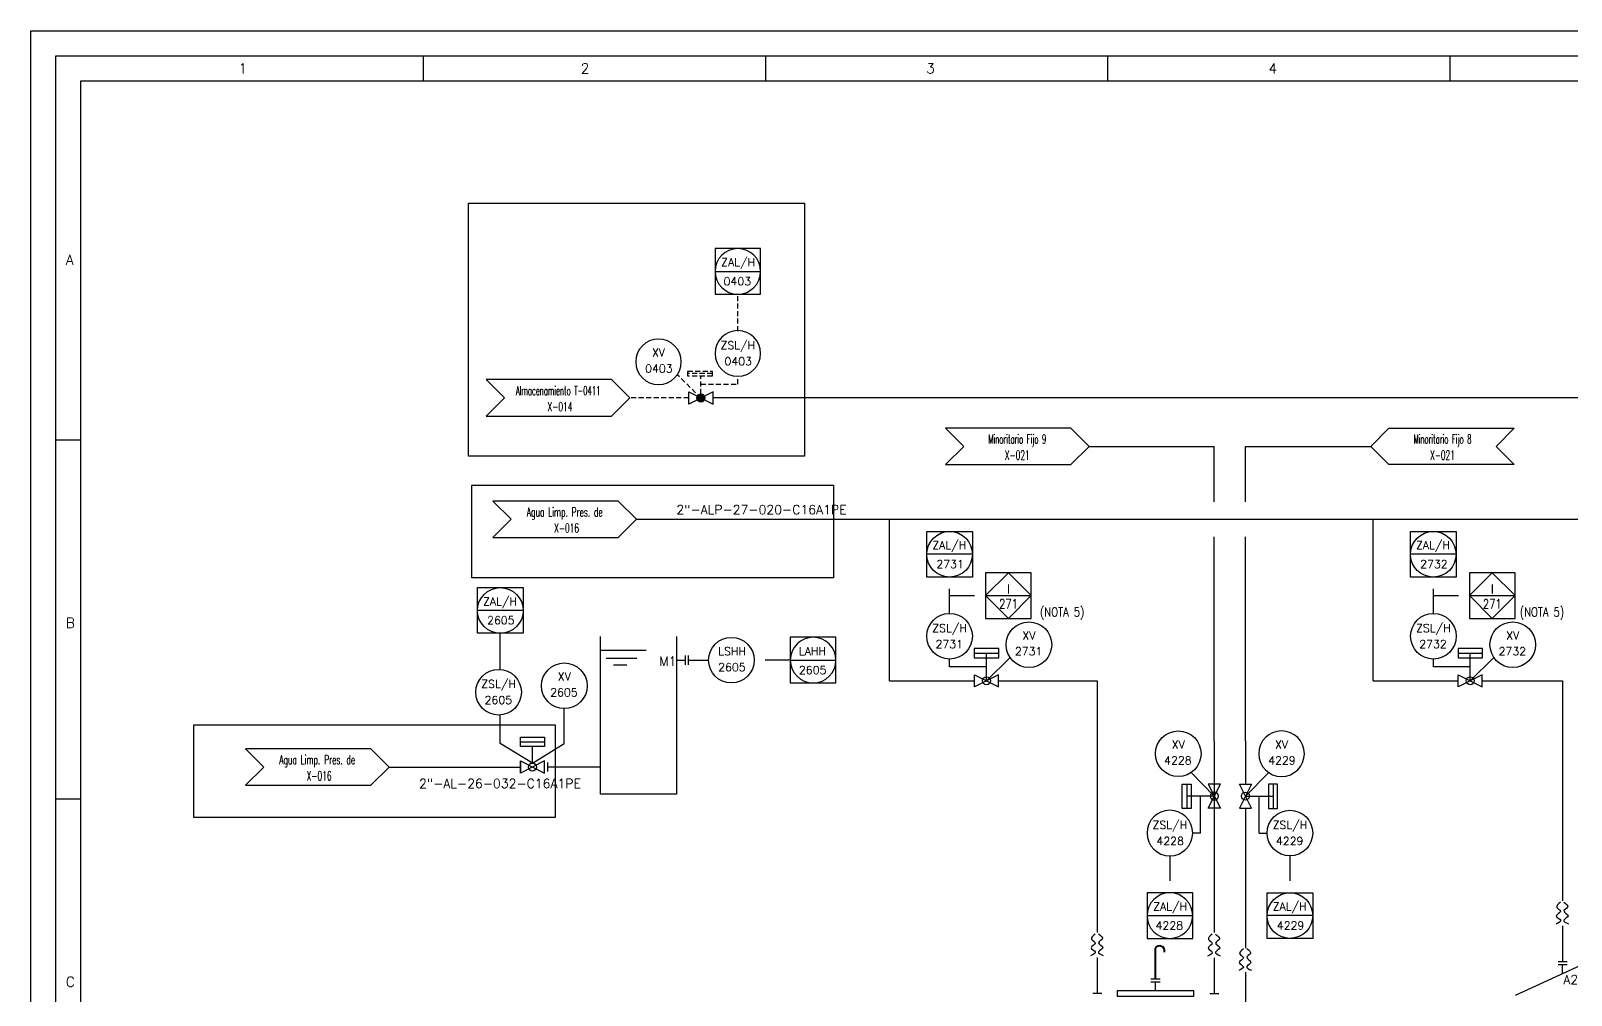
# Model space of a CAD drawing. Header units: millimetres. Extents: x 8 to 428, y 11 to 308.
# Drawn here: x 8 to 161.8, y 211.2 to 307.5 of the extents above; entities that cross this region are included whole.
import ezdxf
from ezdxf.enums import TextEntityAlignment as Align

# ---------------------------------------------------------------- set-up
doc = ezdxf.new("R2010")
doc.units = ezdxf.units.MM
doc.linetypes.add('TRAZOS', pattern=[0.75, 0.5, -0.25])
for name, color, linetype in [('CAJETIN', 1, 'Continuous'), ('CONEXION INTRUMENTOS', 1, 'Continuous'), ('EQUIPOS', 5, 'Continuous'), ('FORMATO', 7, 'Continuous'), ('INSTRUMENTOS', 1, 'Continuous'), ('TEX', 7, 'Continuous'), ('TEXTO-INSTRUMENTACION', 7, 'Continuous'), ('TEXTO-VALVULAS Y ACCESORIOS', 7, 'Continuous'), ('TUBERIA', 5, 'Continuous'), ('VALVULAS Y ACCESORIOS', 1, 'Continuous')]:
    doc.layers.add(name, color=color, linetype=linetype)
doc.styles.add('PY', font='ROMANS.shx')
doc.styles.add('PY1', font='ROMANS.shx', dxfattribs={"width": 0.8})
doc.styles.add('TXT', font='txt')
doc.linetypes.add('SEÑAL_MECANICA2', pattern='A,4.411183,["o",PY,S=4.130212,R=360,X=0,Y=-1.374288],0.588817,-0.374158,["o",PY,S=2,R=360,X=0,Y=-0.688262],-2.183682', length=7.55784)

# ---------------------------------------------------------------- blocks, each defined once
blk = doc.blocks.new('MARCO-A1')
at = {"layer": 'FORMATO', "color": 5}
for p, q in [((78.42, 589), (78.42, 584)), ((146.83, 589), (146.83, 584)), ((215.25, 589), (215.25, 584)), ((283.67, 589), (283.67, 584)), ((5, 512.25), (10, 512.25)), ((5, 440.5), (10, 440.5))]:
    blk.add_line(p, q, dxfattribs=at)
at = {"layer": 'FORMATO', "color": 1}
blk.add_lwpolyline([(0, 594), (841, 594), (841, 0), (0, 0)], close=True, dxfattribs=at)
at = {"layer": 'FORMATO', "color": 5}
blk.add_lwpolyline([(5, 589), (836, 589), (836, 5), (5, 5)], close=True, dxfattribs=at)
at = {"layer": 'FORMATO', "color": 8, "linetype": 'Continuous'}
blk.add_lwpolyline([(10, 584), (831, 584), (831, 10), (10, 10)], close=True, dxfattribs=at)
at = {"layer": 'FORMATO', "color": 1, "style": 'PY'}
for s, p in [('1', (41.52, 585.5)), ('2', (109.93, 585.5)), ('3', (178.99, 585.5)), ('4', (247.4, 585.5)), ('A', (7, 547.25)), ('B', (7, 474.67)), ('C', (7, 402.92))]:
    blk.add_text(s, height=2, dxfattribs=at).set_placement(p)
blk = doc.blocks.new('BANDERA DE FLUJO')
at = {"layer": 'TEX', "color": 1, "ltscale": 0.1, "flags": 128}
blk.add_lwpolyline([(-4, 4), (-31.46, 4), (-27.46, 0), (-31.46, -4), (-4, -4), (0, 0)], close=True, dxfattribs=at)
at = {"layer": 'TEX', "style": 'PY1', "width": 0.8}
for tag, p in [('ETIQUETA-LINEA-1', (-15.73, 0.61)), ('ETIQUETA-LINEA-2', (-15.73, -2.91))]:
    blk.add_attdef(tag, text='', height=2, dxfattribs=at).set_placement(p, align=Align.CENTER)
blk = doc.blocks.new('VALV GLOB-V')
at = {"layer": 'INSTRUMENTOS', "color": 1, "flags": 128}
blk.add_lwpolyline([(5.7, -1.43), (5.7, 1.43), (0, -1.43), (0, 1.43)], close=True, dxfattribs=at)
at = {"layer": 'INSTRUMENTOS', "color": 1}
blk.add_circle((2.85, 0), 0.95, dxfattribs=at)
at = {"layer": 'INSTRUMENTOS', "color": 7, "linetype": 'SEÑAL_MECANICA2', "style": 'PY'}
blk.add_attdef('REF.', text='', height=2, dxfattribs=at).set_placement((3, -3.37), align=Align.MIDDLE)
blk = doc.blocks.new('SEÑAL CIR')
at = {"color": 1}
blk.add_circle((0, 5.7), 5.7, dxfattribs=at)
at = {"layer": 'INSTRUMENTOS', "linetype": 'Continuous', "style": 'PY', "flags": 4}
for p in [(0.18, 6.94), (0.13, 2.95)]:
    blk.add_attdef('---', text='', height=2, dxfattribs=at).set_placement(p, align=Align.CENTER)
blk = doc.blocks.new('SEÑAL CIRCU MARCO')
at = {"color": 1, "linetype": 'Continuous', "ltscale": 0.5}
blk.add_line((5.7, 5.7), (-5.7, 5.7), dxfattribs=at)
at = {"color": 1, "flags": 128}
blk.add_lwpolyline([(5.7, 0), (-5.7, 0), (-5.7, 11.4), (5.7, 11.4)], close=True, dxfattribs=at)
at = {"color": 1}
blk.add_circle((0, 5.7), 5.7, dxfattribs=at)
at = {"style": 'PY'}
for tag, p in [('XXX', (0.18, 7.98)), ('YYY', (0.13, 3.24))]:
    blk.add_attdef(tag, text='', height=2, dxfattribs=at).set_placement(p, align=Align.MIDDLE)
blk = doc.blocks.new('SECUENCIA PROGRAMADA EN SISTEMA DE CONTROL PLC')
at = {"layer": 'INSTRUMENTOS'}
blk.add_line((-5, 5), (5, 5), dxfattribs=at)
at = {"layer": 'INSTRUMENTOS', "flags": 128}
for points in [[(0, 0), (-5, 5), (0, 10), (5, 5)], [(-5, 0), (5, 0), (5, 10), (-5, 10)]]:
    blk.add_lwpolyline(points, close=True, dxfattribs=at)
at = {"layer": 'TEXTO-INSTRUMENTACION', "linetype": 'Continuous', "style": 'PY1', "width": 0.8}
for tag, p in [('XXX', (0.01, 6.43)), ('YYY', (0.01, 3.17))]:
    blk.add_attdef(tag, text='', height=2, dxfattribs=at).set_placement(p, align=Align.MIDDLE_CENTER)
blk = doc.blocks.new('VALV TIPO GLOBO')
at = {"layer": 'VALVULAS Y ACCESORIOS'}
h = blk.add_hatch(color=256, dxfattribs=at)
edge = h.paths.add_edge_path()
edge.add_arc((2.67, 0), 0.889, 0, 360)
at = {"layer": 'VALVULAS Y ACCESORIOS', "flags": 128}
blk.add_lwpolyline([(0, -1.33), (0, 1.33), (5.33, -1.33), (5.33, 1.33)], close=True, dxfattribs=at)
at = {"layer": 'VALVULAS Y ACCESORIOS'}
blk.add_circle((2.67, 0), 0.889, dxfattribs=at)
at = {"layer": 'TEXTO-VALVULAS Y ACCESORIOS', "linetype": 'SEÑAL_MECANICA2', "style": 'PY1', "width": 0.8}
blk.add_attdef('REF.', text='', height=2, dxfattribs=at).set_placement((2.94, -3.07), align=Align.MIDDLE)

msp = doc.modelspace()

# ---------------------------------------------------------------- linework, layer by layer
at = {"color": 1, "linetype": 'TRAZOS'}
for p, q in [((78.61, 277.52), (78.61, 281.21)), ((74.93, 270.85), (72.57, 273.17)), ((76.05, 273.28), (73.61, 273.28)), ((74.93, 271.26), (74.93, 273.03)), ((74.93, 272.23), (78.61, 272.23)), ((78.61, 272.23), (78.61, 273.02)), ((73.71, 270.85), (67.86, 270.85))]:
    msp.add_line(p, q, dxfattribs=at)
at = {"color": 1}
for p, q in [((113.68, 266.02), (126.18, 266.02)), ((129.29, 266.02), (141.79, 266.02)), ((73.69, 244.68), (75.69, 244.68)), ((103.43, 242.62), (105.79, 244.94)), ((151.73, 242.62), (154.09, 244.94)), ((114.49, 242.62), (114.49, 217.5)), ((160.95, 242.62), (160.95, 220.66)), ((126.18, 236.63), (126.18, 217.5)), ((129.29, 236.63), (129.29, 232.3)), ((126.18, 231.1), (123.86, 233.45)), ((129.29, 231.1), (131.61, 233.45)), ((129.29, 229.9), (129.29, 215.93)), ((160.95, 218.17), (160.95, 214.61)), ((120.3, 212.87), (120.3, 215.43)), ((114.49, 215.01), (114.49, 211.44)), ((126.18, 214.97), (126.18, 211.41)), ((129.29, 213.54), (129.29, 209.97))]:
    msp.add_line(p, q, dxfattribs=at)
for p, q in [((64.87, 245.67), (69.46, 245.67)), ((65.45, 244.89), (68.52, 244.89)), ((66.21, 244.2), (67.54, 244.2))]:
    msp.add_line(p, q)
at = {"color": 2, "lineweight": 40}
msp.add_line((120.3, 212.87), (120.3, 215.94), dxfattribs=at)
at = {"color": 2}
for points in [[(51.72, 290.31), (85.28, 290.31), (85.28, 265.04), (51.72, 265.04)], [(52.07, 262.14), (88.16, 262.14), (88.16, 252.88), (52.07, 252.88)], [(24.3, 238.23), (60.39, 238.23), (60.39, 228.97), (24.3, 228.97)]]:
    msp.add_lwpolyline(points, close=True, dxfattribs=at)
at = {"color": 1, "linetype": 'TRAZOS'}
msp.add_lwpolyline([(76.05, 273.03), (73.61, 273.03), (73.61, 273.52), (76.05, 273.52)], close=True, dxfattribs=at)
at = {"color": 2, "lineweight": 40}
msp.add_arc((120.71, 215.64), 0.51, 348.2835, 145.26, dxfattribs=at)
at = {"color": 2}
for points in [[(160.75, 220.51), (160.37, 219.99), (160.75, 219.61), (160.32, 219.14), (160.75, 218.71), (160.28, 218.33)], [(161.07, 220.53), (161.45, 220.01), (161.07, 219.63), (161.49, 219.16), (161.07, 218.73), (161.54, 218.35)], [(114.3, 217.34), (113.92, 216.82), (114.3, 216.44), (113.87, 215.97), (114.3, 215.55), (113.83, 215.17)], [(114.62, 217.36), (114.99, 216.84), (114.62, 216.47), (115.04, 215.99), (114.62, 215.57), (115.09, 215.19)], [(125.98, 217.31), (125.61, 216.79), (125.98, 216.41), (125.56, 215.94), (125.98, 215.51), (125.51, 215.14)], [(126.3, 217.33), (126.68, 216.81), (126.3, 216.43), (126.73, 215.96), (126.3, 215.54), (126.77, 215.16)], [(129.09, 215.87), (128.72, 215.35), (129.09, 214.98), (128.67, 214.5), (129.09, 214.08), (128.62, 213.7)], [(129.41, 215.9), (129.79, 215.38), (129.41, 215), (129.84, 214.53), (129.41, 214.1), (129.89, 213.72)]]:
    msp.add_spline(points, degree=3, dxfattribs=at)
at = {"layer": 'CAJETIN', "color": 1, "linetype": 'TRAZOS', "ltscale": 5}
for p, q in [((99.75, 249.29), (99.75, 252.97)), ((148.05, 249.29), (148.05, 252.97)), ((99.75, 251.13), (103.35, 251.13)), ((148.05, 251.13), (151.64, 251.13)), ((83.85, 244.68), (80.24, 244.68)), ((121.74, 225.14), (121.74, 221.45)), ((133.73, 225.14), (133.73, 221.45))]:
    msp.add_line(p, q, dxfattribs=at)
at = {"layer": 'CONEXION INTRUMENTOS', "linetype": 'Continuous'}
for p, q in [((177.68, 270.85), (76.14, 270.85)), ((126.18, 264.75), (126.18, 266.02)), ((126.18, 260.49), (126.18, 264.75)), ((129.29, 264.75), (129.29, 266.02)), ((129.29, 260.49), (129.29, 264.75)), ((68.49, 258.74), (168.86, 258.74)), ((93.74, 242.62), (93.74, 258.74)), ((116.84, 258.74), (142.03, 258.74)), ((126.18, 236.63), (126.18, 257)), ((129.29, 236.63), (129.29, 257)), ((99.75, 244), (99.75, 244.79)), ((148.05, 244), (148.05, 244.79)), ((103.43, 244), (99.75, 244)), ((151.73, 244), (148.05, 244)), ((93.74, 242.62), (102.24, 242.62)), ((104.63, 242.62), (114.49, 242.62)), ((142.03, 242.62), (150.53, 242.62)), ((152.93, 242.62), (160.95, 242.62)), ((124.8, 227.41), (124.8, 231.1)), ((130.67, 227.41), (130.67, 231.1)), ((124.8, 227.41), (124.01, 227.41)), ((130.67, 227.41), (131.46, 227.41))]:
    msp.add_line(p, q, dxfattribs=at)
at = {"layer": 'EQUIPOS'}
for p, q in [((64.87, 247.05), (64.87, 231.31)), ((72.49, 247.05), (72.49, 231.31)), ((72.49, 231.31), (64.87, 231.31)), ((156.25, 211.23), (165.43, 215.47))]:
    msp.add_line(p, q, dxfattribs=at)
msp.add_lwpolyline([(124.13, 211.66), (116.48, 211.66), (116.48, 211.15), (124.13, 211.15)], close=True, dxfattribs=at)
at = {"layer": 'TUBERIA', "color": 1, "linetype": 'Continuous'}
for p, q in [((142.03, 242.62), (142.03, 258.74)), ((54.9, 243.77), (54.9, 247.36)), ((54.9, 236.35), (54.9, 239.21)), ((61.29, 236.35), (61.29, 239.84)), ((58.1, 234.41), (54.9, 236.35)), ((56.9, 236.53), (59.3, 236.53)), ((58.1, 234.41), (61.29, 236.35)), ((58.1, 234.41), (58.1, 236.05)), ((43.79, 234.01), (56.9, 234.01)), ((56.9, 234.47), (56.9, 233.56)), ((59.6, 234.47), (59.6, 233.56)), ((64.87, 234.01), (59.6, 234.01))]:
    msp.add_line(p, q, dxfattribs=at)
at = {"layer": 'TUBERIA', "linetype": 'Continuous'}
for p, q in [((72.49, 244.68), (73.39, 244.68)), ((160.95, 213.4), (160.95, 214.3)), ((120.3, 211.66), (120.3, 212.56))]:
    msp.add_line(p, q, dxfattribs=at)
at = {"layer": 'TUBERIA', "color": 1, "linetype": 'Continuous'}
msp.add_lwpolyline([(56.9, 236.05), (56.9, 237), (59.3, 237), (59.3, 236.05)], close=True, dxfattribs=at)
at = {"layer": 'VALVULAS Y ACCESORIOS', "ltscale": 0.1}
for p, q in [((73.39, 244.22), (73.39, 245.13)), ((73.69, 244.22), (73.69, 245.13)), ((160.49, 214.61), (161.4, 214.61)), ((160.49, 214.3), (161.4, 214.3)), ((119.85, 212.87), (120.76, 212.87)), ((119.85, 212.56), (120.76, 212.56)), ((114.04, 211.44), (114.95, 211.44)), ((114.04, 211.44), (114.95, 211.44)), ((125.72, 211.41), (126.64, 211.41))]:
    msp.add_line(p, q, dxfattribs=at)
at = {"layer": 'VALVULAS Y ACCESORIOS'}
for p, q in [((102.22, 245.37), (104.65, 245.37)), ((103.43, 242.62), (103.43, 245.37)), ((150.52, 245.37), (152.95, 245.37)), ((151.73, 242.62), (151.73, 245.37)), ((123.43, 232.31), (123.43, 229.88)), ((132.04, 232.31), (132.04, 229.88)), ((126.18, 231.1), (123.43, 231.1)), ((129.29, 231.1), (132.04, 231.1))]:
    msp.add_line(p, q, dxfattribs=at)
at = {"layer": 'VALVULAS Y ACCESORIOS', "flags": 128}
for points in [[(102.22, 245.83), (102.22, 244.92), (104.65, 244.92), (104.65, 245.83)], [(150.52, 245.83), (150.52, 244.92), (152.95, 244.92), (152.95, 245.83)], [(122.97, 232.31), (123.88, 232.31), (123.88, 229.88), (122.97, 229.88)], [(132.5, 232.31), (131.59, 232.31), (131.59, 229.88), (132.5, 229.88)]]:
    msp.add_lwpolyline(points, close=True, dxfattribs=at)

# ---------------------------------------------------------------- block references
at = {"xscale": 0.499409123998651, "yscale": 0.499409123998651, "zscale": 0.499409123998651}
msp.add_blockref('MARCO-A1', (8.03, 10.85), dxfattribs=at)
at = {"color": 1, "linetype": 'TRAZOS'}
ref = msp.add_blockref('SEÑAL CIRCU MARCO', (78.61, 281.21), dxfattribs=dict(at, xscale=-0.3995624143588938, yscale=0.3995624143587903, zscale=0.3995624143588233))
ref.add_attrib('XXX', 'ZAL/H', dxfattribs={"color": 2, "height": 0.799, "style": 'PY'}).set_placement((78.64, 284.34), align=Align.MIDDLE)
ref.add_attrib('YYY', '0403', dxfattribs={"color": 2, "height": 0.799, "style": 'PY'}).set_placement((78.56, 282.5), align=Align.MIDDLE)
ref = msp.add_blockref('SEÑAL CIR', (78.61, 273.02), dxfattribs=dict(at, xscale=-0.3995624143588938, yscale=0.3995624143587903, zscale=0.3995624143588233))
ref.add_attrib('---', 'ZSL/H', dxfattribs={"layer": 'INSTRUMENTOS', "color": 2, "linetype": 'Continuous', "height": 0.799, "style": 'PY'}).set_placement((78.61, 275.71), align=Align.CENTER)
ref.add_attrib('---', '0403', dxfattribs={"layer": 'INSTRUMENTOS', "color": 2, "linetype": 'Continuous', "height": 0.799, "style": 'PY'}).set_placement((78.65, 274.11), align=Align.CENTER)
ref = msp.add_blockref('SEÑAL CIR', (70.69, 272.18), dxfattribs=dict(at, xscale=-0.3995624143588938, yscale=0.3995624143587903, zscale=0.3995624143588233))
ref.add_attrib('---', 'XV', dxfattribs={"layer": 'INSTRUMENTOS', "color": 2, "linetype": 'Continuous', "height": 0.799, "style": 'PY'}).set_placement((70.69, 274.98), align=Align.CENTER)
ref.add_attrib('---', '0403', dxfattribs={"layer": 'INSTRUMENTOS', "color": 2, "linetype": 'Continuous', "height": 0.799, "style": 'PY'}).set_placement((70.73, 273.39), align=Align.CENTER)
ref = msp.add_blockref('BANDERA DE FLUJO', (67.83, 270.86), dxfattribs=dict(xscale=0.4555494406097632, yscale=0.4555494406097632, zscale=0.4555494406097632))
ref.add_attrib('ETIQUETA-LINEA-1', 'Almacenamiento T-0411', dxfattribs={"layer": 'TEX', "height": 0.9111, "style": 'PY1', "width": 0.55}).set_placement((60.67, 271.13), align=Align.CENTER)
ref.add_attrib('ETIQUETA-LINEA-2', ' X-014', dxfattribs={"layer": 'TEX', "height": 0.911, "style": 'PY1', "width": 0.6}).set_placement((60.67, 269.53), align=Align.CENTER)
at = {"color": 1, "linetype": 'TRAZOS', "xscale": 0.4555494406097632, "yscale": 0.4555494406097632, "zscale": 0.4555494406097632}
msp.add_blockref('VALV TIPO GLOBO', (73.71, 270.85), dxfattribs=at)
ref = msp.add_blockref('BANDERA DE FLUJO', (113.68, 266.02), dxfattribs=dict(xscale=0.4555494406097632, yscale=0.4555494406097632, zscale=0.4555494406097632))
ref.add_attrib('ETIQUETA-LINEA-1', 'Minoritario Fijo 9', dxfattribs={"layer": 'TEX', "height": 0.9111, "style": 'PY1', "width": 0.55}).set_placement((106.51, 266.29), align=Align.CENTER)
ref.add_attrib('ETIQUETA-LINEA-2', 'X-021', dxfattribs={"layer": 'TEX', "height": 0.911, "style": 'PY1', "width": 0.6}).set_placement((106.51, 264.69), align=Align.CENTER)
ref = msp.add_blockref('BANDERA DE FLUJO', (141.79, 266.02), dxfattribs=dict(xscale=-0.4555494406097632, yscale=0.4555494406097632, zscale=0.4555494406097632))
ref.add_attrib('ETIQUETA-LINEA-1', 'Minoritario Fijo 8', dxfattribs={"layer": 'TEX', "height": 0.9111, "style": 'PY1', "width": 0.55}).set_placement((148.96, 266.29), align=Align.CENTER)
ref.add_attrib('ETIQUETA-LINEA-2', 'X-021', dxfattribs={"layer": 'TEX', "height": 0.911, "style": 'PY1', "width": 0.6}).set_placement((148.96, 264.69), align=Align.CENTER)
ref = msp.add_blockref('BANDERA DE FLUJO', (68.49, 258.74), dxfattribs=dict(xscale=0.4555494406097632, yscale=0.4555494406097632, zscale=0.4555494406097632))
ref.add_attrib('ETIQUETA-LINEA-1', 'Agua Limp. Pres. de', dxfattribs={"layer": 'TEX', "height": 0.9111, "style": 'PY1', "width": 0.6}).set_placement((61.33, 259.02), align=Align.CENTER)
ref.add_attrib('ETIQUETA-LINEA-2', ' X-016', dxfattribs={"layer": 'TEX', "height": 0.911, "style": 'PY1', "width": 0.6}).set_placement((61.33, 257.41), align=Align.CENTER)
ref = msp.add_blockref('SEÑAL CIRCU MARCO', (99.75, 252.97), dxfattribs=dict(xscale=0.3995624143588938, yscale=0.3995624143588938, zscale=0.3995624143588938))
ref.add_attrib('XXX', 'ZAL/H', dxfattribs={"height": 0.799, "style": 'PY'}).set_placement((99.72, 256.11), align=Align.MIDDLE)
ref.add_attrib('YYY', '2731', dxfattribs={"height": 0.799, "style": 'PY'}).set_placement((99.8, 254.27), align=Align.MIDDLE)
ref = msp.add_blockref('SEÑAL CIRCU MARCO', (148.04, 252.97), dxfattribs=dict(xscale=0.3995624143588938, yscale=0.3995624143588938, zscale=0.3995624143588938))
ref.add_attrib('XXX', 'ZAL/H', dxfattribs={"height": 0.799, "style": 'PY'}).set_placement((148.01, 256.11), align=Align.MIDDLE)
ref.add_attrib('YYY', '2732', dxfattribs={"height": 0.799, "style": 'PY'}).set_placement((148.1, 254.27), align=Align.MIDDLE)
ref = msp.add_blockref('SECUENCIA PROGRAMADA EN SISTEMA DE CONTROL PLC', (105.63, 248.85), dxfattribs=dict(xscale=0.4560458058851333, yscale=0.4560458058851333, zscale=0.4560458058851333))
ref.add_attrib('XXX', 'I', dxfattribs={"layer": 'TEXTO-INSTRUMENTACION', "linetype": 'Continuous', "height": 0.912, "style": 'TXT'}).set_placement((105.63, 251.78), align=Align.MIDDLE_CENTER)
ref.add_attrib('YYY', '271', dxfattribs={"layer": 'TEXTO-INSTRUMENTACION', "linetype": 'Continuous', "height": 0.912, "style": 'PY1', "width": 0.8}).set_placement((105.63, 250.3), align=Align.MIDDLE_CENTER)
ref = msp.add_blockref('SECUENCIA PROGRAMADA EN SISTEMA DE CONTROL PLC', (153.92, 248.85), dxfattribs=dict(xscale=0.4560458058851333, yscale=0.4560458058851333, zscale=0.4560458058851333))
ref.add_attrib('XXX', 'I', dxfattribs={"layer": 'TEXTO-INSTRUMENTACION', "linetype": 'Continuous', "height": 0.912, "style": 'TXT'}).set_placement((153.93, 251.78), align=Align.MIDDLE_CENTER)
ref.add_attrib('YYY', '271', dxfattribs={"layer": 'TEXTO-INSTRUMENTACION', "linetype": 'Continuous', "height": 0.912, "style": 'PY1', "width": 0.8}).set_placement((153.93, 250.3), align=Align.MIDDLE_CENTER)
at = {"linetype": 'Continuous'}
ref = msp.add_blockref('SEÑAL CIR', (99.75, 244.79), dxfattribs=dict(at, xscale=0.3995624143588938, yscale=0.3995624143588938, zscale=0.3995624143588938))
ref.add_attrib('---', 'ZSL/H', dxfattribs={"layer": 'INSTRUMENTOS', "color": 7, "linetype": 'Continuous', "height": 0.799, "style": 'PY'}).set_placement((99.75, 247.48), align=Align.CENTER)
ref.add_attrib('---', '2731', dxfattribs={"layer": 'INSTRUMENTOS', "color": 7, "linetype": 'Continuous', "height": 0.799, "style": 'PY'}).set_placement((99.72, 245.88), align=Align.CENTER)
ref = msp.add_blockref('SEÑAL CIR', (148.05, 244.79), dxfattribs=dict(at, xscale=0.3995624143588938, yscale=0.3995624143588938, zscale=0.3995624143588938))
ref.add_attrib('---', 'ZSL/H', dxfattribs={"layer": 'INSTRUMENTOS', "color": 7, "linetype": 'Continuous', "height": 0.799, "style": 'PY'}).set_placement((148.05, 247.48), align=Align.CENTER)
ref.add_attrib('---', '2732', dxfattribs={"layer": 'INSTRUMENTOS', "color": 7, "linetype": 'Continuous', "height": 0.799, "style": 'PY'}).set_placement((148.01, 245.88), align=Align.CENTER)
ref = msp.add_blockref('SEÑAL CIR', (107.67, 243.94), dxfattribs=dict(at, xscale=0.3995624143588938, yscale=0.3995624143588938, zscale=0.3995624143588938))
ref.add_attrib('---', 'XV', dxfattribs={"layer": 'INSTRUMENTOS', "color": 7, "linetype": 'Continuous', "height": 0.799, "style": 'PY'}).set_placement((107.67, 246.75), align=Align.CENTER)
ref.add_attrib('---', '2731', dxfattribs={"layer": 'INSTRUMENTOS', "color": 7, "linetype": 'Continuous', "height": 0.799, "style": 'PY'}).set_placement((107.64, 245.16), align=Align.CENTER)
ref = msp.add_blockref('SEÑAL CIR', (155.97, 243.94), dxfattribs=dict(at, xscale=0.3995624143588938, yscale=0.3995624143588938, zscale=0.3995624143588938))
ref.add_attrib('---', 'XV', dxfattribs={"layer": 'INSTRUMENTOS', "color": 7, "linetype": 'Continuous', "height": 0.799, "style": 'PY'}).set_placement((155.97, 246.75), align=Align.CENTER)
ref.add_attrib('---', '2732', dxfattribs={"layer": 'INSTRUMENTOS', "color": 7, "linetype": 'Continuous', "height": 0.799, "style": 'PY'}).set_placement((155.93, 245.16), align=Align.CENTER)
ref = msp.add_blockref('SEÑAL CIR', (77.97, 242.4), dxfattribs=dict(at, xscale=0.3995624143587903, yscale=0.3995624143587903, zscale=0.3995624143587903))
ref.add_attrib('---', 'LSHH', dxfattribs={"layer": 'INSTRUMENTOS', "color": 7, "linetype": 'Continuous', "height": 0.799, "style": 'PY'}).set_placement((78.04, 245.17), align=Align.CENTER)
ref.add_attrib('---', '2605', dxfattribs={"layer": 'INSTRUMENTOS', "color": 7, "linetype": 'Continuous', "height": 0.799, "style": 'PY'}).set_placement((78.02, 243.58), align=Align.CENTER)
ref = msp.add_blockref('SEÑAL CIRCU MARCO', (86.13, 242.4), dxfattribs=dict(xscale=-0.3998760207850688, yscale=0.3998760207849651, zscale=0.3998760207850284))
ref.add_attrib('XXX', 'LAHH', dxfattribs={"height": 0.8, "style": 'PY'}).set_placement((86.06, 245.59), align=Align.MIDDLE)
ref.add_attrib('YYY', '2605', dxfattribs={"height": 0.8, "style": 'PY'}).set_placement((86.08, 243.69), align=Align.MIDDLE)
at = {"linetype": 'Continuous', "xscale": 0.4205920151145706, "yscale": 0.4205920151145706, "zscale": 0.4205920151145706}
for p in [(102.24, 242.62), (150.53, 242.62)]:
    msp.add_blockref('VALV GLOB-V', p, dxfattribs=at)
at = {"linetype": 'Continuous'}
ref = msp.add_blockref('SEÑAL CIR', (122.58, 233.06), dxfattribs=dict(at, xscale=0.3995624143588938, yscale=0.3995624143588938, zscale=0.3995624143588938))
ref.add_attrib('---', 'XV', dxfattribs={"layer": 'INSTRUMENTOS', "color": 7, "linetype": 'Continuous', "height": 0.799, "style": 'PY'}).set_placement((122.58, 235.86), align=Align.CENTER)
ref.add_attrib('---', '4228', dxfattribs={"layer": 'INSTRUMENTOS', "color": 7, "linetype": 'Continuous', "height": 0.799, "style": 'PY'}).set_placement((122.54, 234.27), align=Align.CENTER)
ref = msp.add_blockref('SEÑAL CIR', (132.89, 233.06), dxfattribs=dict(at, xscale=-0.3995624143588938, yscale=0.3995624143587903, zscale=0.3995624143588233))
ref.add_attrib('---', 'XV', dxfattribs={"layer": 'INSTRUMENTOS', "color": 7, "linetype": 'Continuous', "height": 0.799, "style": 'PY'}).set_placement((132.89, 235.86), align=Align.CENTER)
ref.add_attrib('---', '4229', dxfattribs={"layer": 'INSTRUMENTOS', "color": 7, "linetype": 'Continuous', "height": 0.799, "style": 'PY'}).set_placement((132.93, 234.27), align=Align.CENTER)
ref = msp.add_blockref('BANDERA DE FLUJO', (43.79, 234.01), dxfattribs=dict(xscale=0.4555494406097632, yscale=0.4555494406097632, zscale=0.4555494406097632))
ref.add_attrib('ETIQUETA-LINEA-1', 'Agua Limp. Pres. de', dxfattribs={"layer": 'TEX', "height": 0.9111, "style": 'PY1', "width": 0.6}).set_placement((36.62, 234.29), align=Align.CENTER)
ref.add_attrib('ETIQUETA-LINEA-2', ' X-016', dxfattribs={"layer": 'TEX', "height": 0.911, "style": 'PY1', "width": 0.6}).set_placement((36.62, 232.68), align=Align.CENTER)
at = {"linetype": 'Continuous', "yscale": 0.4205920151145706}
for p, xscale, zscale, rotation in [((126.18, 232.3), -0.4205920151145706, 0.4205920151145306, 90), ((129.29, 232.3), 0.4205920151145706, 0.4205920151145706, 270)]:
    msp.add_blockref('VALV GLOB-V', p, dxfattribs=dict(at, xscale=xscale, zscale=zscale, rotation=rotation))
at = {"linetype": 'Continuous'}
ref = msp.add_blockref('SEÑAL CIR', (121.74, 225.14), dxfattribs=dict(at, xscale=-0.3995624143588938, yscale=0.3995624143587903, zscale=0.3995624143588233))
ref.add_attrib('---', 'ZSL/H', dxfattribs={"layer": 'INSTRUMENTOS', "color": 7, "linetype": 'Continuous', "height": 0.799, "style": 'PY'}).set_placement((121.74, 227.83), align=Align.CENTER)
ref.add_attrib('---', '4228', dxfattribs={"layer": 'INSTRUMENTOS', "color": 7, "linetype": 'Continuous', "height": 0.799, "style": 'PY'}).set_placement((121.77, 226.23), align=Align.CENTER)
ref = msp.add_blockref('SEÑAL CIR', (133.73, 225.14), dxfattribs=dict(at, xscale=0.3995624143588938, yscale=0.3995624143588938, zscale=0.3995624143588938))
ref.add_attrib('---', 'ZSL/H', dxfattribs={"layer": 'INSTRUMENTOS', "color": 7, "linetype": 'Continuous', "height": 0.799, "style": 'PY'}).set_placement((133.73, 227.83), align=Align.CENTER)
ref.add_attrib('---', '4229', dxfattribs={"layer": 'INSTRUMENTOS', "color": 7, "linetype": 'Continuous', "height": 0.799, "style": 'PY'}).set_placement((133.7, 226.23), align=Align.CENTER)
ref = msp.add_blockref('SEÑAL CIRCU MARCO', (121.74, 216.9), dxfattribs=dict(xscale=-0.3995624143588938, yscale=0.3995624143587903, zscale=0.3995624143588233))
ref.add_attrib('XXX', 'ZAL/H', dxfattribs={"height": 0.799, "style": 'PY'}).set_placement((121.77, 220.03), align=Align.MIDDLE)
ref.add_attrib('YYY', '4228', dxfattribs={"height": 0.799, "style": 'PY'}).set_placement((121.69, 218.19), align=Align.MIDDLE)
ref = msp.add_blockref('SEÑAL CIRCU MARCO', (133.73, 216.9), dxfattribs=dict(xscale=0.3995624143588938, yscale=0.3995624143588938, zscale=0.3995624143588938))
ref.add_attrib('XXX', 'ZAL/H', dxfattribs={"height": 0.799, "style": 'PY'}).set_placement((133.7, 220.03), align=Align.MIDDLE)
ref.add_attrib('YYY', '4229', dxfattribs={"height": 0.799, "style": 'PY'}).set_placement((133.79, 218.19), align=Align.MIDDLE)
at = {"layer": 'TUBERIA', "color": 1, "linetype": 'Continuous'}
ref = msp.add_blockref('SEÑAL CIRCU MARCO', (54.9, 247.36), dxfattribs=dict(at, xscale=0.3995624143588938, yscale=0.3995624143588938, zscale=0.3995624143588938))
ref.add_attrib('XXX', 'ZAL/H', dxfattribs={"layer": '0', "color": 2, "height": 0.799, "style": 'PY'}).set_placement((54.87, 250.49), align=Align.MIDDLE)
ref.add_attrib('YYY', '2605', dxfattribs={"layer": '0', "color": 2, "height": 0.799, "style": 'PY'}).set_placement((54.95, 248.66), align=Align.MIDDLE)
ref = msp.add_blockref('SEÑAL CIR', (54.73, 239.2), dxfattribs=dict(at, xscale=0.3995624143588938, yscale=0.3995624143588938, zscale=0.3995624143588938))
ref.add_attrib('---', 'ZSL/H', dxfattribs={"layer": 'INSTRUMENTOS', "color": 2, "linetype": 'Continuous', "height": 0.799, "style": 'PY'}).set_placement((54.73, 241.9), align=Align.CENTER)
ref.add_attrib('---', '2605', dxfattribs={"layer": 'INSTRUMENTOS', "color": 2, "linetype": 'Continuous', "height": 0.799, "style": 'PY'}).set_placement((54.7, 240.3), align=Align.CENTER)
ref = msp.add_blockref('SEÑAL CIR', (61.29, 239.84), dxfattribs=dict(at, xscale=0.3995624143588938, yscale=0.3995624143588938, zscale=0.3995624143588938))
ref.add_attrib('---', 'XV', dxfattribs={"layer": 'INSTRUMENTOS', "color": 2, "linetype": 'Continuous', "height": 0.799, "style": 'PY'}).set_placement((61.29, 242.65), align=Align.CENTER)
ref.add_attrib('---', '2605', dxfattribs={"layer": 'INSTRUMENTOS', "color": 2, "linetype": 'Continuous', "height": 0.799, "style": 'PY'}).set_placement((61.25, 241.06), align=Align.CENTER)
at = {"layer": 'TUBERIA', "color": 1, "linetype": 'Continuous', "xscale": 0.4205920151145188, "yscale": 0.4205920151145188, "zscale": 0.4205920151145188}
msp.add_blockref('VALV GLOB-V', (56.9, 234.01), dxfattribs=at)

# ---------------------------------------------------------------- texts
at = {"layer": 'TEX', "color": 7, "char_height": 0.911, "width": 13.0304, "attachment_point": 5, "style": 'PY1'}
for insert in [(110.99, 249.33), (158.89, 249.33)]:
    msp.add_mtext('(NOTA 5)', dxfattribs=dict(at, insert=insert))
at = {"layer": 'TEXTO-VALVULAS Y ACCESORIOS', "style": 'PY'}
for s, p in [('2"-ALP-27-020-C16A1PE', (80.97, 259.25)), ('2"-AL-26-032-C16A1PE', (54.87, 231.91))]:
    msp.add_text(s, height=0.9111, dxfattribs=at).set_placement(p, align=Align.CENTER)
at = {"layer": 'TEXTO-VALVULAS Y ACCESORIOS', "color": 7, "linetype": 'Continuous', "style": 'PY', "flags": 4}
for tag, p in [('M1', (71.63, 244.12)), ('A2', (161.76, 212.33))]:
    msp.add_attdef(tag, text='---', height=0.911, dxfattribs=at).set_placement(p, align=Align.CENTER)

doc.saveas('drawing.dxf')
